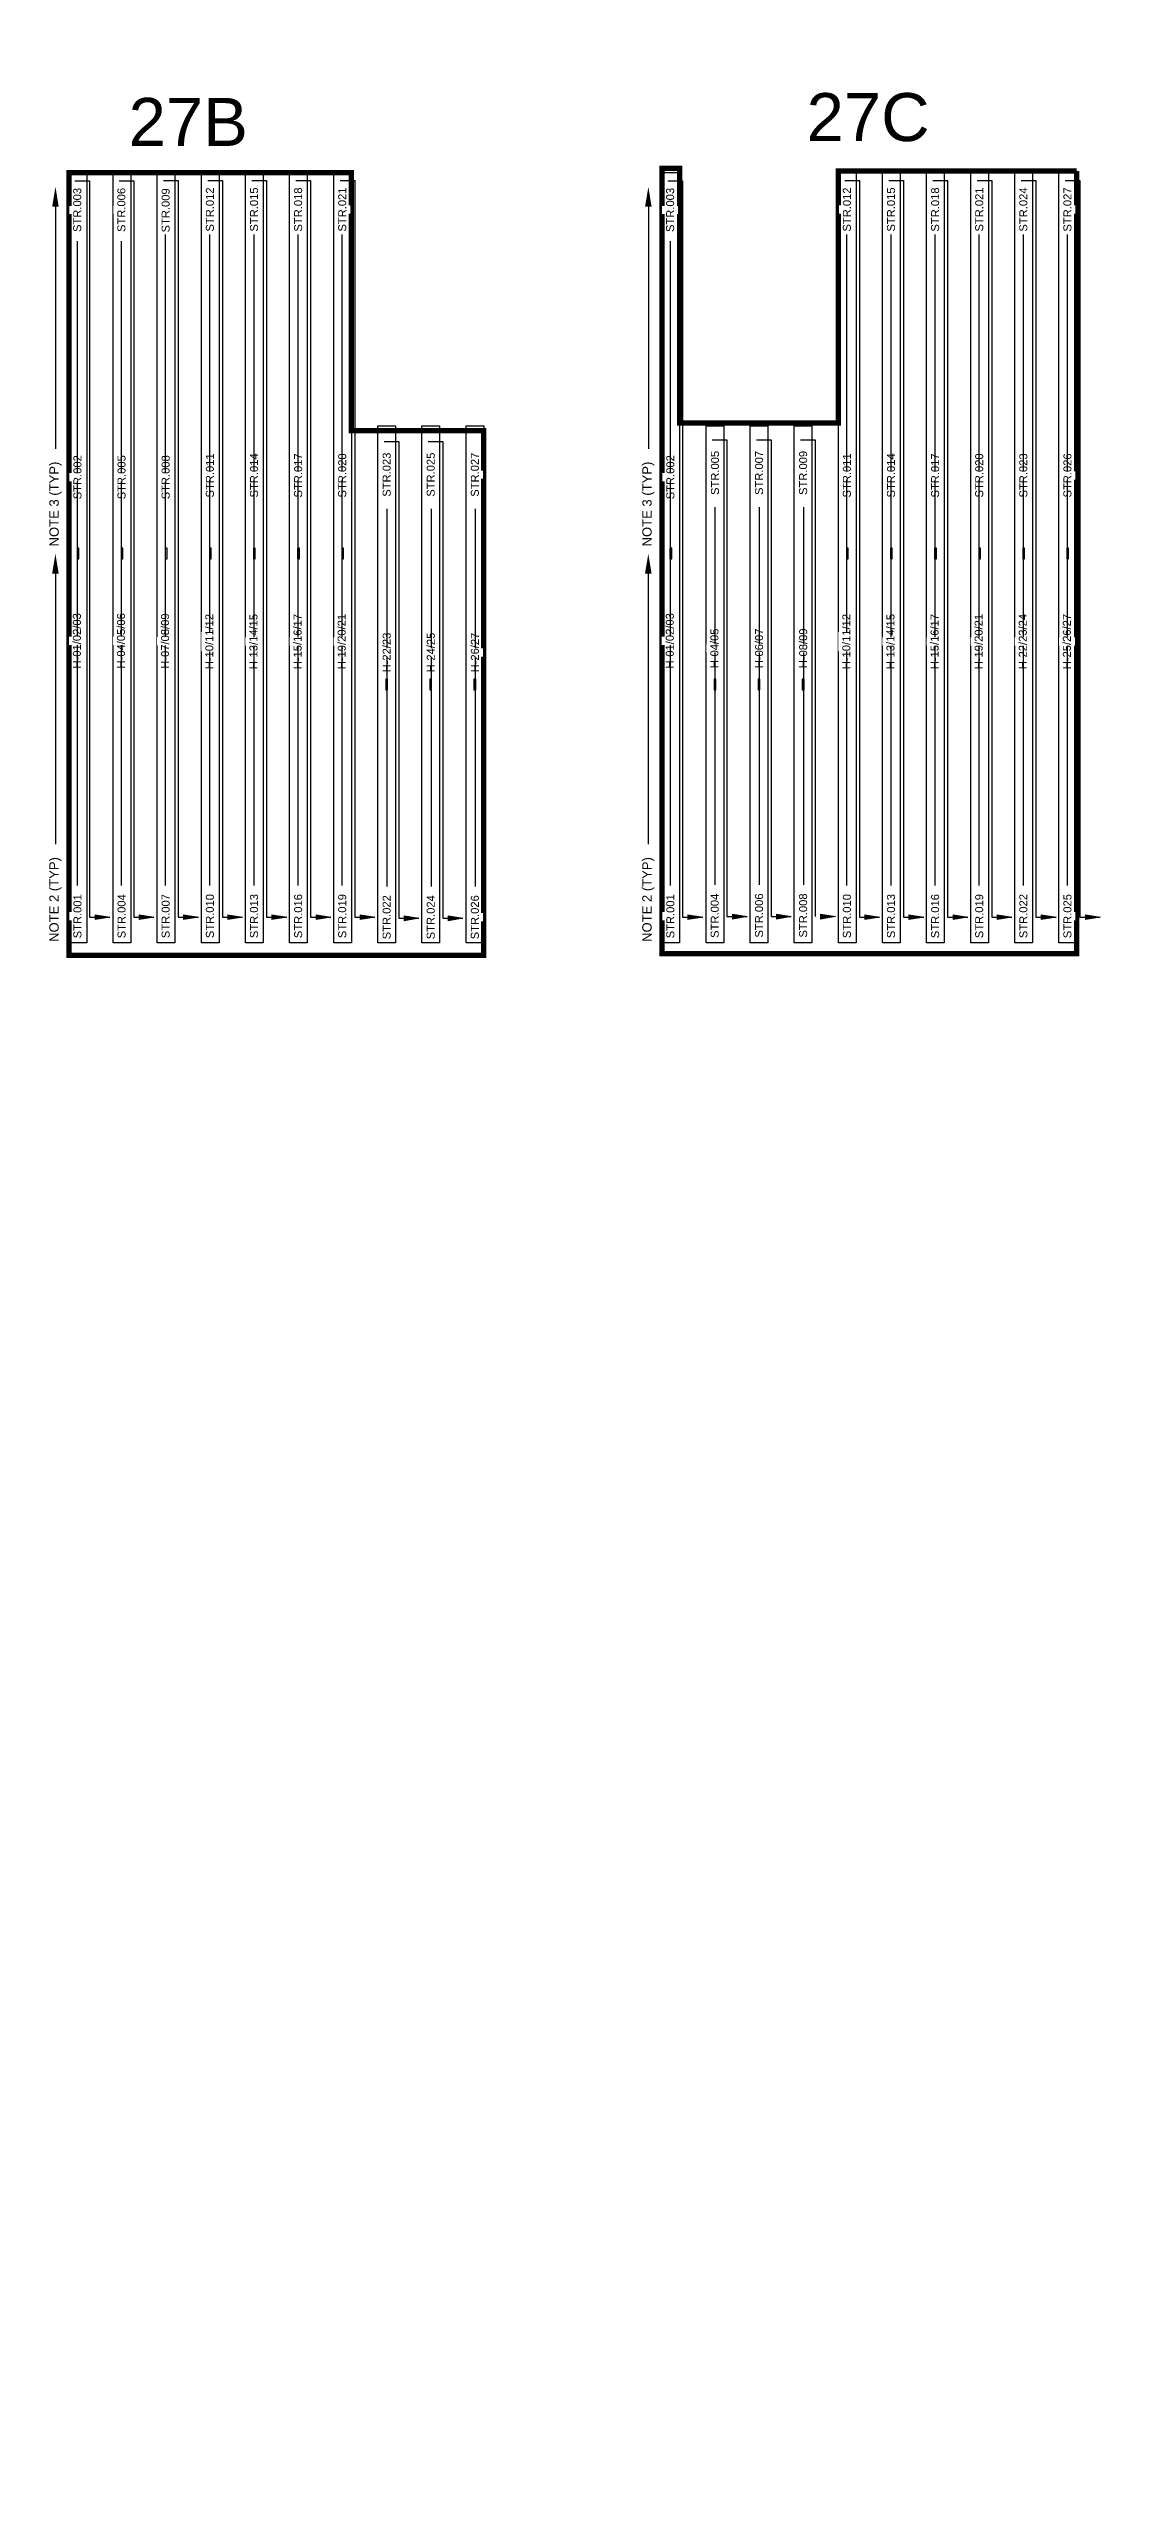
# Model space of a CAD drawing. Header units: feet. Extents: x -3 to 4075, y -14 to 63730.
# Drawn here: x 3628 to 4022, y 971 to 1887 of the extents above; entities that cross this region are included whole.
import ezdxf
from ezdxf import colors
from ezdxf.entities.mleader import LeaderData, LeaderLine
from ezdxf.math import Vec2, Vec3

# ---------------------------------------------------------------- set-up
doc = ezdxf.new("R2010")
doc.units = ezdxf.units.FT
doc.header["$MEASUREMENT"] = 0
for name, color, linetype in [('E-TEXT', 7, 'Continuous'), ('G-ANNO-TEXT', 1, 'Continuous'), ('PV-LBD ARCHETYPES', 7, 'Continuous'), ('PVcase PV Modules (detailed)', 142, 'Continuous'), ('PVcase PV Modules (optimised)', 142, 'Continuous'), ('RISEN', 130, 'Continuous')]:
    doc.layers.add(name, color=color, linetype=linetype)
doc.styles.add('NEI-A', font='arial.ttf')

# ---------------------------------------------------------------- blocks, each defined once
blk = doc.blocks.new('1P87@52DEG F TR ID1 PVBlock')
at = {"color": 0}
blk.add_polyline3d([(0, 1.135500000000008, 0), (6.363065629955145e-14, -287.7025, 6.363065629955144e-14), (-6.613999999999936, -287.7025, 6.363065629955144e-14), (-6.614, 1.135500000000006, 0)], close=True, dxfattribs=at)
at = {"layer": 'PVcase PV Modules (detailed)', "color": 0}
blk.add_lwpolyline([(-2.9763, -142.9205), (-3.6377, -142.9205), (-3.6377, -146.9205), (-2.9763, -146.9205)], close=True, dxfattribs=at)
at = {"layer": 'PVcase PV Modules (optimised)', "color": 0}
blk.add_lwpolyline([(-2.9763, -142.9205), (-3.6377, -142.9205), (-3.6377, -146.9205), (-2.9763, -146.9205)], close=True, dxfattribs=at)
blk = doc.blocks.new('1P58@52DEG F TR ID1 PVBlock')
at = {"color": 0}
blk.add_polyline3d([(0, 1.135499999999993, 0), (4.254840924033943e-14, -192.7565, 4.254840924033942e-14), (-6.613999999999957, -192.7565, 4.254840924033942e-14), (-6.614, 1.135499999999992, 0)], close=True, dxfattribs=at)
at = {"layer": 'PVcase PV Modules (detailed)', "color": 0}
blk.add_lwpolyline([(-2.9763, -93.81050000000002), (-3.6377, -93.81050000000002), (-3.6377, -97.81050000000002), (-2.9763, -97.81050000000002)], close=True, dxfattribs=at)
at = {"layer": 'PVcase PV Modules (optimised)', "color": 0}
blk.add_lwpolyline([(-2.9763, -93.81050000000002), (-3.6377, -93.81050000000002), (-3.6377, -97.81050000000002), (-2.9763, -97.81050000000002)], close=True, dxfattribs=at)
blk = doc.blocks.new('_ClosedBlank')
at = {"color": 0, "linetype": 'ByBlock', "lineweight": -2}
for p, q in [((-1, 0.1666666666666667), (0, 0)), ((-1, 0.1666666666666667), (-1, -0.1666666666666667)), ((0, 0), (-1, -0.1666666666666667))]:
    blk.add_line(p, q, dxfattribs=at)
blk = doc.blocks.new('AR')
h = blk.add_hatch(color=256)
h.dxf.hatch_style = 1
h.paths.add_polyline_path([(0, 0.03000078521930405), (0, -0.03000078521930405), (0.1800047113158314, 0)])
at = {"xscale": 0.1800047113158301, "yscale": 0.1800047113158301, "zscale": 0.1800047113158301}
blk.add_blockref('_ClosedBlank', (0.1800047113158314, 0), dxfattribs=at)

msp = doc.modelspace()

# ---------------------------------------------------------------- linework, layer by layer
at = {"const_width": 2}
msp.add_lwpolyline([(3790.787064196503, 1744.302041520974), (3741.191490967602, 1744.302041520974), (3741.191664196046, 1841.072310171467), (3635.362690967585, 1841.072310171467), (3635.362690967585, 1547.610105447615), (3790.787064196503, 1547.610105447498), (3790.787064196503, 1744.302041520974)], dxfattribs=at)
at = {"const_width": 2, "elevation": 5.564699999999529}
msp.add_lwpolyline([(4013.092349282427, 1841.677230234169), (3923.799176054036, 1841.677230234169), (3923.799176054036, 1747.226615248159), (3864.270149282257, 1747.226615248159), (3864.270149282257, 1842.670025510391), (3857.65597605387, 1842.670025510508), (3857.655976053987, 1548.215025510433), (4013.092176053983, 1548.215025510433), (4013.092176053983, 1841.677230234169)], dxfattribs=at)
at = {"layer": 'E-TEXT'}
for p, q in [((3637.553497048987, 1838.026161388871), (3643.051931192594, 1838.026161388871)), ((3643.051931192594, 1838.026161388871), (3643.051931192594, 1561.965019203168)), ((3654.089297048941, 1838.026161388871), (3659.587731192548, 1838.026161388871)), ((3659.587731192548, 1838.026161388871), (3659.587731192548, 1561.965019203168)), ((3859.84678213504, 1838.026161388172, 5.564699999999522), (3865.345216278646, 1838.026161388172, 5.564699999999522)), ((3865.345216278646, 1838.026161388172, 5.564699999999522), (3865.345216278646, 1561.965019202469, 5.564699999999522)), ((3992.324582815597, 1838.055131367319), (3997.823016959203, 1838.055131367319)), ((4008.860382815551, 1838.055131367086), (4014.358816959158, 1838.055131367086)), ((3638.4955003962, 1573.849701441968), (3638.495500401671, 1815.388787024332)), ((3655.031300396154, 1573.849701441968), (3655.031300401625, 1815.388787024332)), ((3671.55834259962, 1573.849701441968), (3671.558342605092, 1817.870639071594)), ((3688.15041540338, 1573.849701441968), (3688.150415408852, 1817.870639071594)), ((3704.7030606706, 1573.849701441968), (3704.703060676072, 1817.870639071594)), ((3721.238860670554, 1573.849701441968), (3721.238860676026, 1817.870639071594)), ((3737.774660670509, 1573.849701441968), (3737.77466067598, 1817.870639071594)), ((3860.788785482252, 1573.84970144127, 5.564699999999522), (3860.788785487724, 1815.388787023634, 5.564699999999522)), ((3926.979500489736, 1573.849701441968), (3926.979500495208, 1817.870639071594)), ((3943.532145756956, 1573.849701441968), (3943.532145762428, 1817.870639071594)), ((3960.06794575691, 1573.849701441968), (3960.067945762382, 1817.870639071594)), ((3976.603745756865, 1573.849701441968), (3976.603745762336, 1817.870639071594)), ((3993.139545756819, 1573.849701441735), (3993.13954576229, 1817.870639071361)), ((4009.675345756773, 1573.849701441502), (4009.675345762244, 1817.870639071129)), ((3659.587731192548, 1561.920974067789), (3667.145650788288, 1561.920974067789)), ((3865.345216278646, 1561.92097406709, 5.564699999999522), (3872.903135874386, 1561.92097406709, 5.564699999999522))]:
    msp.add_line(p, q, dxfattribs=at)

# ---------------------------------------------------------------- block references
at = {"layer": 'E-TEXT', "xscale": 30.78777906583937, "yscale": 30.78777906583937, "zscale": 30.78777906583937}
for p in [(3661.603705505452, 1561.920974067789), (3867.36119059155, 1561.92097406709, 5.564699999999522)]:
    msp.add_blockref('AR', p, dxfattribs=at)
at = {"layer": 'RISEN', "rotation": 180}
for p in [(3635.362690967818, 1553.369810171453), (3651.898490967772, 1553.369810171336), (3668.434290967726, 1553.369810171336), (3684.97009096768, 1553.369810171336), (3701.505890967635, 1553.36981017122), (3718.041690967589, 1553.369810170987), (3734.577490967543, 1553.369810170754), (3857.65597605387, 1553.369810170754, 5.564699999999487), (3923.799176054036, 1553.369810170754), (3940.33497605399, 1553.369810170521), (3956.870776053945, 1553.369810170288), (3973.406576053899, 1553.369810170056), (3989.942376053853, 1553.369810169823), (4006.478176053807, 1553.36981016959)]:
    msp.add_blockref('1P87@52DEG F TR ID1 PVBlock', p, dxfattribs=at)
at = {"layer": 'RISEN'}
for p in [(3757.727290967557, 1744.990810170797), (3774.263090967627, 1744.990810170913), (3790.798890967698, 1744.990810170913), (3880.805776053884, 1744.990810170797, 5.564699999999487), (3897.341576053955, 1744.990810170913, 5.564699999999487), (3913.877376054025, 1744.990810170913, 5.564699999999487)]:
    msp.add_blockref('1P58@52DEG F TR ID1 PVBlock', p, dxfattribs=at)

# ---------------------------------------------------------------- texts
at = {"layer": 'PV-LBD ARCHETYPES', "char_height": 18, "width": 46.93423386590548, "attachment_point": 5, "style": 'NEI-A'}
for s, insert in [(' 27C', (3934.918927415584, 1861.742235472802)), (' 27B', (3680.031599593775, 1860.052566238823))]:
    msp.add_mtext(s, dxfattribs=dict(at, insert=insert))

# ---------------------------------------------------------------- next in the draw order: texts
at = {"layer": 'G-ANNO-TEXT', "char_height": 3, "attachment_point": 5, "rotation": 90.00000000000001, "style": 'NEI-A', "bg_fill": 3, "box_fill_scale": 1.5, "bg_fill_color": 256, "bg_fill_transparency": 0}
for s, width, heights, insert in [('STR.003', 0.08227905007894368, [0], (3638.428720537767, 1827.053606315776)), ('STR.006', 0.08227905007894368, [0], (3654.964520537721, 1827.053606315776)), ('STR.009', 0.09626312254585777, [0], (3671.55834259962, 1826.897582136588)), ('STR.012', 0.09626312254585777, [0], (3688.15041540338, 1827.213557020905)), ('STR.015', 5.538555872194771, [3.102319236016371], (3704.7030606706, 1827.213557020905)), ('STR.018', 0.09626312254585777, [0], (3721.238860670554, 1827.213557020905)), ('STR.021', 0.09626312254585777, [0], (3737.774660670509, 1827.213557020905)), ('STR.003', 0.08227905007894368, [0], (3860.722005623819, 1827.053606315078, 5.564699999999522)), ('STR.012', 0.09626312254585777, [0], (3926.979500489736, 1827.213557020905)), ('STR.015', 5.538555872194771, [3.102319236016371], (3943.532145756956, 1827.213557020905)), ('STR.018', 0.09626312254585777, [0], (3960.06794575691, 1827.213557020905)), ('STR.021', 0.09626312254585777, [0], (3976.603745756865, 1827.213557020905)), ('STR.002', 0.09626312254585777, [0], (3638.4955003962, 1726.841675965026)), ('STR.005', 0.09626312254585777, [0], (3655.031300396154, 1726.841675965026)), ('STR.008', 0.09626312254585777, [0], (3671.55834259962, 1726.828538416912)), ('STR.011', 0.09626312254585777, [0], (3688.15041540338, 1727.52314418592)), ('STR.014', 0.09626312254585777, [0], (3704.7030606706, 1727.52314418592)), ('STR.017', 0.09626312254585777, [0], (3721.238860670554, 1727.52314418592)), ('STR.020', 0.09626312254585777, [0], (3737.774660670509, 1727.52314418592)), ('STR.023', 0.09626312254585777, [0], (3754.42718388602, 1727.807266722693, 5.564699999987539)), ('STR.025', 0.09626312254585777, [0], (3770.96298388609, 1727.807266722693, 5.564699999987539)), ('STR.027', 0.09626312254585777, [0], (3787.498783886161, 1727.80726672281, 5.564699999987536)), ('STR.002', 0.09626312254585777, [0], (3860.788785482252, 1726.841675964328, 5.564699999999522)), ('STR.005', 0.08227905007894368, [0], (3877.527148336366, 1728.46319146492, 5.564699999999457)), ('STR.007', 3, [4.779883120311894], (3894.041468972301, 1728.463133566574, 5.564699999999457)), ('STR.009', 0.09626312254585777, [0], (3910.577268972372, 1728.463133566574, 5.564699999999457)), ('STR.011', 0.09626312254585777, [0], (3926.979500489736, 1727.52314418592)), ('STR.014', 0.09626312254585777, [0], (3943.532145756956, 1727.52314418592)), ('STR.017', 0.09626312254585777, [0], (3960.06794575691, 1727.52314418592)), ('STR.020', 0.09626312254585777, [0], (3976.603745756865, 1727.52314418592)), ('STR.004', 0.09626312254585777, [0], (3655.031300396154, 1562.244025797028)), ('STR.007', 0.09626312254585777, [0], (3671.55834259962, 1562.313419002019)), ('STR.024', 0.09626312254585777, [0], (3770.96298388609, 1561.88407159774, 5.564699999987539)), ('STR.026', 0.09626312254585777, [0], (3787.498783886161, 1561.884071597857, 5.564699999987536)), ('STR.001', 0.09626312254585777, [0], (3860.788785482252, 1562.24402579633, 5.564699999999522)), ('STR.004', 0.09626312254585777, [0], (3877.428712870654, 1562.427427128683, 5.564699999999457)), ('STR.006', 0.09626312254585777, [0], (3894.041468972301, 1562.539938441621, 5.564699999999457)), ('STR.008', 0.09626312254585777, [0], (3910.577268972372, 1562.539938441621, 5.564699999999457))]:
    msp.add_mtext_dynamic_manual_height_columns(s, width=width, gutter_width=0.5613638383004711, heights=heights, dxfattribs=dict(at, insert=insert))
at = {"layer": 'G-ANNO-TEXT', "char_height": 3, "attachment_point": 5, "rotation": 90.00000000000003, "style": 'NEI-A', "bg_fill": 3, "box_fill_scale": 1.5, "bg_fill_color": 256, "bg_fill_transparency": 0}
for s, insert, width in [('H-01/02/03', (3638.289338790423, 1665.524114299127), 0.08227905007894368), ('H-04/05/06', (3654.825138790377, 1665.524114299127), 0.08227905007894368), ('H-07/08/09', (3671.352180993844, 1665.418003330617), 0.08227905007894368), ('H-10/11/12', (3687.944253797604, 1665.237783113871), 4.240914626101732), ('H-13/14/15', (3704.496899064824, 1665.237783113871), 0.08227905007894368), ('H-15/16/17', (3721.032699064778, 1665.237783113871), 0.08227905007894368), ('H-19/20/21', (3737.568499064732, 1665.237783113871), 0.08227905007894368), ('H-01/02/03', (3860.582623876476, 1665.524114298429, 5.564699999999522), 0.08227905007894368), ('H-10/11/12', (3926.77333888396, 1665.237783113871), 4.240914626101732), ('H-13/14/15', (3943.32598415118, 1665.237783113871), 0.08227905007894368), ('H-15/16/17', (3959.861784151134, 1665.237783113871), 0.08227905007894368), ('H-19/20/21', (3976.397584151088, 1665.237783113871), 0.08227905007894368)]:
    msp.add_mtext(s, dxfattribs=dict(at, insert=insert, width=width))

# ---------------------------------------------------------------- next in the draw order: linework, layer by layer
at = {"layer": 'E-TEXT'}
for p, q in [((3670.760224925664, 1838.055131367551), (3676.258659069271, 1838.055131367551)), ((3676.258659069271, 1838.055131367551), (3676.258659069271, 1561.965019203284)), ((3687.352297729424, 1838.055131367551), (3692.850731873031, 1838.055131367551)), ((3703.888097729378, 1838.055131367551), (3709.386531872985, 1838.055131367551)), ((3720.423897729333, 1838.055131367551), (3725.922331872939, 1838.055131367551)), ((3736.959697729287, 1838.055131367551), (3742.458131872893, 1838.055131367551)), ((3926.18138281578, 1838.055131367551), (3931.679816959387, 1838.055131367551)), ((3942.717182815734, 1838.055131367551), (3948.215616959341, 1838.055131367551)), ((3959.252982815688, 1838.055131367551), (3964.751416959295, 1838.055131367551)), ((3975.788782815643, 1838.055131367551), (3981.287216959249, 1838.055131367551)), ((3753.443433035708, 1740.271159877795, 5.564699999987539), (3758.941867179315, 1740.271159877795, 5.564699999987539)), ((3769.979233035779, 1740.271159877911, 5.564699999987536), (3775.477667179385, 1740.271159877911, 5.564699999987536)), ((3876.521918121919, 1740.927026721676, 5.564699999999457), (3882.020352265526, 1740.927026721676, 5.564699999999457)), ((3893.05771812199, 1740.927026721676, 5.564699999999457), (3898.556152265596, 1740.927026721676, 5.564699999999457)), ((3909.59351812206, 1740.927026721793, 5.564699999999457), (3915.091952265667, 1740.927026721793, 5.564699999999457)), ((3771.168713959361, 1573.424733220394, 5.564699999987539), (3771.168713964832, 1714.943139202571, 5.564699999987539)), ((3787.704513959431, 1573.42473322051, 5.564699999987536), (3787.704513964903, 1714.943139202687, 5.564699999987536)), ((3877.527148336366, 1574.080600064275, 5.564699999999457), (3877.527148341837, 1715.599006046452, 5.564699999999457)), ((3894.247199045572, 1574.080600064275, 5.564699999999457), (3894.247199051043, 1715.599006046452, 5.564699999999457)), ((3910.782999045642, 1574.080600064275, 5.564699999999457), (3910.782999051114, 1715.599006046452, 5.564699999999457)), ((3643.051931192594, 1561.920974067789), (3650.609850788333, 1561.920974067789)), ((3676.258659069271, 1561.920974067905), (3683.816578665011, 1561.920974067905)), ((3775.477667179385, 1561.496005846331, 5.564699999987536), (3783.035586775125, 1561.496005846331, 5.564699999987536)), ((3882.020352265526, 1562.151872690096, 5.564699999999457), (3889.578271861265, 1562.151872690096, 5.564699999999457)), ((3898.556152265596, 1562.151872690096, 5.564699999999457), (3906.114071861336, 1562.151872690096, 5.564699999999457))]:
    msp.add_line(p, q, dxfattribs=at)

# ---------------------------------------------------------------- next in the draw order: block references
at = {"layer": 'E-TEXT', "xscale": 30.78777906583937, "yscale": 30.78777906583937, "zscale": 30.78777906583937}
for p in [(3645.067905505498, 1561.920974067789), (3678.274633382175, 1561.920974067905), (3777.493641492289, 1561.496005846331, 5.564699999987536), (3884.03632657843, 1562.151872690096, 5.564699999999457), (3900.572126578501, 1562.151872690096, 5.564699999999457), (3917.107926578571, 1562.151872690212, 5.564699999999457)]:
    msp.add_blockref('AR', p, dxfattribs=at)

# ---------------------------------------------------------------- next in the draw order: leaders
at = {"layer": 'G-ANNO-TEXT'}
ml = msp.add_multileader_mtext('Standard', dxfattribs=at)
ml.set_content('NOTE 3 (TYP)', color=256, style='NEI-A')
ml.set_leader_properties()
ml.build(insert=Vec2(0, 0))
ml.multileader.update_dxf_attribs({"dogleg_length": 0.0625, "arrow_head_size": 7.5, "scale": 60})
ctx = ml.context
ctx.base_point, ctx.scale, ctx.char_height, ctx.arrow_head_size, ctx.landing_gap_size, ctx.plane_origin, ctx.plane_x_axis, ctx.plane_y_axis = Vec3(3630.24158897538, 1695.508949096883), 60, 3.5, 7.5, 5.399999999999999, Vec3(3708.377274690506, 1626.239499355926), Vec3(6.123233995736766e-17, 1), Vec3(-1, 6.123233995736766e-17)
notes = []
notes.append((ctx, [(1, (1, 1, 0), (3630.24158897538, 1741.293942275601), (-6.123233995736766e-17, -1), 3.75, [(0, [(3630.241588973634, 1835.730294579085)], 0, [])])]))
ctx.mtext.insert, ctx.mtext.text_direction, ctx.mtext.rotation, ctx.mtext.width, ctx.mtext.flow_direction = Vec3(3627.977093750223, 1700.908949096831), Vec3(6.123233995736766e-17, 1), 1.570796326794897, 1027, 5
ml = msp.add_multileader_mtext('Standard', dxfattribs=at)
ml.set_content('NOTE 3 (TYP)', color=256, style='NEI-A')
ml.set_leader_properties()
ml.build(insert=Vec2(0, 0))
ml.multileader.update_dxf_attribs({"dogleg_length": 0.0625, "arrow_head_size": 7.5, "scale": 60})
ctx = ml.context
ctx.base_point, ctx.scale, ctx.char_height, ctx.arrow_head_size, ctx.landing_gap_size, ctx.plane_origin, ctx.plane_x_axis, ctx.plane_y_axis = Vec3(3852.534874061433, 1695.508949096185, 5.564699999999511), 60, 3.5, 7.5, 5.399999999999999, Vec3(3930.670559776559, 1626.239499355228, 5.564699999999511), Vec3(6.123233995736766e-17, 1), Vec3(-1, 6.123233995736766e-17)
notes.append((ctx, [(1, (1, 1, 0), (3852.534874061433, 1741.293942274902, 5.564699999999511), (-6.123233995736766e-17, -1), 3.75, [(0, [(3852.534874059686, 1835.730294578387, 5.564699999999511)], 0, [])])]))
ctx.mtext.insert, ctx.mtext.text_direction, ctx.mtext.rotation, ctx.mtext.width, ctx.mtext.flow_direction = Vec3(3850.270378836275, 1700.908949096132, 5.564699999999511), Vec3(6.123233995736766e-17, 1), 1.570796326794897, 1027, 5
ml = msp.add_multileader_mtext('Standard', dxfattribs=at)
ml.set_content('NOTE 2 (TYP)', color=256, style='NEI-A')
ml.set_leader_properties()
ml.build(insert=Vec2(0, 0))
ml.multileader.update_dxf_attribs({"dogleg_length": 0.0625, "arrow_head_size": 7.5, "scale": 60})
ctx = ml.context
ctx.base_point, ctx.scale, ctx.char_height, ctx.arrow_head_size, ctx.landing_gap_size, ctx.plane_origin, ctx.plane_x_axis, ctx.plane_y_axis = Vec3(3852.517473325327, 1547.247021951932, 5.564699999999511), 60, 3.5, 7.5, 5.399999999999999, Vec3(3930.653159040569, 1477.977572210975, 5.564699999999511), Vec3(6.123233995736766e-17, 1), Vec3(-1, 6.123233995736766e-17)
notes.append((ctx, [(1, (1, 1, 0), (3852.517473325327, 1593.03201513065, 5.564699999999511), (-6.123233995736766e-17, -1), 3.75, [(0, [(3852.517473323581, 1698.200036625289, 5.564699999999511)], 0, [])])]))
ctx.mtext.insert, ctx.mtext.text_direction, ctx.mtext.rotation, ctx.mtext.width, ctx.mtext.flow_direction = Vec3(3850.252978100169, 1552.647021951996, 5.564699999999511), Vec3(6.123233995736766e-17, 1), 1.570796326794897, 55.29502575692276, 5
for ctx, leaders in notes:
    for number, flags, end, landing, length, lines in leaders:
        leader = LeaderData()
        leader.index, (leader.has_last_leader_line, leader.has_dogleg_vector, leader.attachment_direction) = number, flags
        leader.last_leader_point, leader.dogleg_vector, leader.dogleg_length = Vec3(end), Vec3(landing), length
        for number, points, colour, breaks in lines:
            line = LeaderLine()
            line.index, line.vertices, line.color, line.breaks = number, Vec3.list(points), colors.encode_raw_color(colour), breaks
            leader.lines.append(line)
        ctx.leaders.append(leader)

# ---------------------------------------------------------------- next in the draw order: texts
at = {"layer": 'G-ANNO-TEXT', "char_height": 3, "width": 0.08227905007894368, "attachment_point": 5, "rotation": 90.00000000000003, "style": 'NEI-A', "bg_fill": 3, "box_fill_scale": 1.5, "bg_fill_color": 256, "bg_fill_transparency": 0}
for s, insert in [('H-24/25', (3770.980460438373, 1661.130932712605, 5.564699999987539)), ('H-26/27', (3787.516260438443, 1661.130932712722, 5.564699999987536)), ('H-04/05', (3877.32098673059, 1662.684868896989, 5.564699999999457)), ('H-06/07', (3894.058945524584, 1662.684868896989, 5.564699999999457)), ('H-08/09', (3910.594745524654, 1662.684868896989, 5.564699999999457))]:
    msp.add_mtext(s, dxfattribs=dict(at, insert=insert))
at = {"layer": 'G-ANNO-TEXT', "char_height": 3, "attachment_point": 5, "rotation": 90.00000000000001, "style": 'NEI-A', "bg_fill": 3, "box_fill_scale": 1.5, "bg_fill_color": 256, "bg_fill_transparency": 0}
for s, insert in [('STR.001', (3638.4955003962, 1562.244025797028)), ('STR.010', (3688.15041540338, 1562.313419002019)), ('STR.010', (3926.979500489736, 1562.313419002019))]:
    msp.add_mtext_dynamic_manual_height_columns(s, width=0.09626312254585777, gutter_width=0.5613638383004711, heights=[0], dxfattribs=dict(at, insert=insert))

# ---------------------------------------------------------------- next in the draw order: linework, layer by layer
at = {"layer": 'E-TEXT'}
for p, q in [((3692.850731873031, 1838.055131367551), (3692.850731873031, 1561.965019203284)), ((3931.679816959387, 1838.055131367551), (3931.679816959387, 1561.965019203284)), ((3775.477667179385, 1740.271159877911, 5.564699999987536), (3775.477667179385, 1561.54005098171, 5.564699999987536)), ((3882.020352265526, 1740.927026721676, 5.564699999999457), (3882.020352265526, 1562.195917825475, 5.564699999999457)), ((3898.556152265596, 1740.927026721676, 5.564699999999457), (3898.556152265596, 1562.195917825475, 5.564699999999457)), ((3915.091952265667, 1740.927026721793, 5.564699999999457), (3915.091952265667, 1562.195917825591, 5.564699999999457)), ((3692.850731873031, 1561.920974067905), (3700.408651468771, 1561.920974067905)), ((3931.679816959387, 1561.920974067905), (3939.237736555127, 1561.920974067905))]:
    msp.add_line(p, q, dxfattribs=at)

# ---------------------------------------------------------------- next in the draw order: block references
at = {"layer": 'E-TEXT', "xscale": 30.78777906583937, "yscale": 30.78777906583937, "zscale": 30.78777906583937}
for p in [(3694.866706185935, 1561.920974067905), (3933.695791272291, 1561.920974067905)]:
    msp.add_blockref('AR', p, dxfattribs=at)

# ---------------------------------------------------------------- next in the draw order: leaders
at = {"layer": 'G-ANNO-TEXT'}
ml = msp.add_multileader_mtext('Standard', dxfattribs=at)
ml.set_content('NOTE 2 (TYP)', color=256, style='NEI-A')
ml.set_leader_properties()
ml.build(insert=Vec2(0, 0))
ml.multileader.update_dxf_attribs({"dogleg_length": 0.0625, "arrow_head_size": 7.5, "scale": 60})
ctx = ml.context
ctx.base_point, ctx.scale, ctx.char_height, ctx.arrow_head_size, ctx.landing_gap_size, ctx.plane_origin, ctx.plane_x_axis, ctx.plane_y_axis = Vec3(3630.224188239275, 1547.247021952631), 60, 3.5, 7.5, 5.399999999999999, Vec3(3708.359873954517, 1477.977572211674), Vec3(6.123233995736766e-17, 1), Vec3(-1, 6.123233995736766e-17)
notes = []
notes.append((ctx, [(1, (1, 1, 0), (3630.224188239275, 1593.032015131348), (-6.123233995736766e-17, -1), 3.75, [(0, [(3630.224188237528, 1698.200036625987)], 0, [])])]))
ctx.mtext.insert, ctx.mtext.text_direction, ctx.mtext.rotation, ctx.mtext.width, ctx.mtext.flow_direction = Vec3(3627.959693014117, 1552.647021952695), Vec3(6.123233995736766e-17, 1), 1.570796326794897, 55.29502575692276, 5
ml = msp.add_multileader_mtext('Standard', dxfattribs=at)
ml.set_content('NOTE 2 (TYP)', color=256, style='NEI-A')
ml.set_leader_properties()
ml.build(insert=Vec2(0, 0))
ml.multileader.update_dxf_attribs({"dogleg_length": 0.0625, "arrow_head_size": 7.5, "scale": 60})
ctx = ml.context
ctx.base_point, ctx.scale, ctx.char_height, ctx.arrow_head_size, ctx.landing_gap_size, ctx.plane_origin, ctx.plane_x_axis, ctx.plane_y_axis = Vec3(3693.288573717194, 51.86392302868006, 5.564700000000089), 60, 3.5, 7.5, 5.399999999999999, Vec3(3771.424259432436, -17.40552671227667, 5.564700000000089), Vec3(6.123233995736766e-17, 1), Vec3(-1, 6.123233995736766e-17)
notes.append((ctx, [(1, (1, 1, 0), (3693.288573717194, 97.64891620739766, 5.564700000000089), (-6.123233995736766e-17, -1), 3.75, [(0, [(3693.288573715447, 249.7121678174281, 5.564700000000089)], 0, [])])]))
ctx.mtext.insert, ctx.mtext.text_direction, ctx.mtext.rotation, ctx.mtext.width, ctx.mtext.flow_direction = Vec3(3691.024078492036, 57.26392302874413, 5.564700000000089), Vec3(6.123233995736766e-17, 1), 1.570796326794897, 55.29502575692276, 5
for ctx, leaders in notes:
    for number, flags, end, landing, length, lines in leaders:
        leader = LeaderData()
        leader.index, (leader.has_last_leader_line, leader.has_dogleg_vector, leader.attachment_direction) = number, flags
        leader.last_leader_point, leader.dogleg_vector, leader.dogleg_length = Vec3(end), Vec3(landing), length
        for number, points, colour, breaks in lines:
            line = LeaderLine()
            line.index, line.vertices, line.color, line.breaks = number, Vec3.list(points), colors.encode_raw_color(colour), breaks
            leader.lines.append(line)
        ctx.leaders.append(leader)

# ---------------------------------------------------------------- next in the draw order: texts
at = {"layer": 'G-ANNO-TEXT', "char_height": 3, "attachment_point": 5, "rotation": 90.00000000000001, "style": 'NEI-A', "bg_fill": 3, "box_fill_scale": 1.5, "bg_fill_color": 256, "bg_fill_transparency": 0}
for insert in [(3704.7030606706, 1562.313419002019), (3943.532145756956, 1562.313419002019)]:
    msp.add_mtext_dynamic_manual_height_columns('STR.013', width=0.09626312254585777, gutter_width=0.5613638383004711, heights=[0], dxfattribs=dict(at, insert=insert))

# ---------------------------------------------------------------- next in the draw order: linework, layer by layer
at = {"layer": 'E-TEXT'}
for p, q in [((3709.386531872985, 1838.055131367551), (3709.386531872985, 1561.965019203284)), ((3948.215616959341, 1838.055131367551), (3948.215616959341, 1561.965019203284)), ((3709.386531872985, 1561.920974067905), (3716.944451468725, 1561.920974067905)), ((3948.215616959341, 1561.920974067905), (3955.773536555081, 1561.920974067905))]:
    msp.add_line(p, q, dxfattribs=at)

# ---------------------------------------------------------------- next in the draw order: block references
at = {"layer": 'E-TEXT', "xscale": 30.78777906583937, "yscale": 30.78777906583937, "zscale": 30.78777906583937}
for p in [(3711.402506185889, 1561.920974067905), (3950.231591272245, 1561.920974067905)]:
    msp.add_blockref('AR', p, dxfattribs=at)

# ---------------------------------------------------------------- next in the draw order: texts
at = {"layer": 'G-ANNO-TEXT', "char_height": 3, "attachment_point": 5, "rotation": 90.00000000000001, "style": 'NEI-A', "bg_fill": 3, "box_fill_scale": 1.5, "bg_fill_color": 256, "bg_fill_transparency": 0}
for insert in [(3721.238860670554, 1562.313419002019), (3960.06794575691, 1562.313419002019)]:
    msp.add_mtext_dynamic_manual_height_columns('STR.016', width=0.09626312254585777, gutter_width=0.5613638383004711, heights=[0], dxfattribs=dict(at, insert=insert))

# ---------------------------------------------------------------- next in the draw order: linework, layer by layer
at = {"layer": 'E-TEXT'}
for p, q in [((3725.922331872939, 1838.055131367551), (3725.922331872939, 1561.965019203284)), ((3964.751416959295, 1838.055131367551), (3964.751416959295, 1561.965019203284)), ((3725.922331872939, 1561.920974067905), (3733.480251468679, 1561.920974067905)), ((3964.751416959295, 1561.920974067905), (3972.309336555035, 1561.920974067905))]:
    msp.add_line(p, q, dxfattribs=at)

# ---------------------------------------------------------------- next in the draw order: block references
at = {"layer": 'E-TEXT', "xscale": 30.78777906583937, "yscale": 30.78777906583937, "zscale": 30.78777906583937}
for p in [(3727.938306185843, 1561.920974067905), (3966.767391272199, 1561.920974067905)]:
    msp.add_blockref('AR', p, dxfattribs=at)

# ---------------------------------------------------------------- next in the draw order: texts
at = {"layer": 'G-ANNO-TEXT', "char_height": 3, "attachment_point": 5, "rotation": 90.00000000000001, "style": 'NEI-A', "bg_fill": 3, "box_fill_scale": 1.5, "bg_fill_color": 256, "bg_fill_transparency": 0}
for insert in [(3737.774660670509, 1562.313419002019), (3976.603745756865, 1562.313419002019)]:
    msp.add_mtext_dynamic_manual_height_columns('STR.019', width=0.09626312254585777, gutter_width=0.5613638383004711, heights=[0], dxfattribs=dict(at, insert=insert))

# ---------------------------------------------------------------- next in the draw order: linework, layer by layer
at = {"layer": 'E-TEXT'}
for p, q in [((3742.458131872893, 1838.055131367551), (3742.458131872893, 1561.965019203284)), ((3981.287216959249, 1838.055131367551), (3981.287216959249, 1561.965019203284)), ((3742.458131872893, 1561.920974067905), (3750.016051468633, 1561.920974067905)), ((3981.287216959249, 1561.920974067905), (3988.845136554989, 1561.920974067905))]:
    msp.add_line(p, q, dxfattribs=at)

# ---------------------------------------------------------------- next in the draw order: block references
at = {"layer": 'E-TEXT', "xscale": 30.78777906583937, "yscale": 30.78777906583937, "zscale": 30.78777906583937}
for p in [(3744.474106185798, 1561.920974067905), (3983.303191272154, 1561.920974067905)]:
    msp.add_blockref('AR', p, dxfattribs=at)

# ---------------------------------------------------------------- next in the draw order: leaders
at = {"layer": 'G-ANNO-TEXT'}
ml = msp.add_multileader_mtext('Standard', dxfattribs=at)
ml.set_content('NOTE 3 (TYP)', color=256, style='NEI-A')
ml.set_leader_properties()
ml.build(insert=Vec2(0, 0))
ml.multileader.update_dxf_attribs({"dogleg_length": 0.0625, "arrow_head_size": 7.5, "scale": 60})
ctx = ml.context
ctx.base_point, ctx.scale, ctx.char_height, ctx.arrow_head_size, ctx.landing_gap_size, ctx.plane_origin, ctx.plane_x_axis, ctx.plane_y_axis = Vec3(3737.51110653261, 525.1946111578592), 60, 3.5, 7.5, 5.399999999999999, Vec3(3815.646792247736, 455.9251614169025), Vec3(6.123233995736766e-17, 1), Vec3(-1, 6.123233995736766e-17)
notes = []
notes.append((ctx, [(1, (1, 1, 0), (3737.51110653261, 570.9796043365768), (-6.123233995736766e-17, -1), 3.75, [(0, [(3737.511106530864, 620.7565105416852)], 0, [])])]))
ctx.mtext.insert, ctx.mtext.text_direction, ctx.mtext.rotation, ctx.mtext.width, ctx.mtext.flow_direction = Vec3(3735.246611307452, 530.5946111578069), Vec3(6.123233995736766e-17, 1), 1.570796326794897, 1027, 5
ml = msp.add_multileader_mtext('Standard', dxfattribs=at)
ml.set_content('NOTE 2 (TYP)', color=256, style='NEI-A')
ml.set_leader_properties()
ml.build(insert=Vec2(0, 0))
ml.multileader.update_dxf_attribs({"dogleg_length": 0.0625, "arrow_head_size": 7.5, "scale": 60})
ctx = ml.context
ctx.base_point, ctx.scale, ctx.char_height, ctx.arrow_head_size, ctx.landing_gap_size, ctx.plane_origin, ctx.plane_x_axis, ctx.plane_y_axis = Vec3(3737.493705796504, 424.3407067559757), 60, 3.5, 7.5, 5.399999999999999, Vec3(3815.629391511747, 355.071257015019), Vec3(6.123233995736766e-17, 1), Vec3(-1, 6.123233995736766e-17)
notes.append((ctx, [(1, (1, 1, 0), (3737.493705796504, 470.1256999346933), (-6.123233995736766e-17, -1), 3.75, [(0, [(3737.493705794758, 527.8135994603199)], 0, [])])]))
ctx.mtext.insert, ctx.mtext.text_direction, ctx.mtext.rotation, ctx.mtext.width, ctx.mtext.flow_direction = Vec3(3735.229210571347, 429.7407067560398), Vec3(6.123233995736766e-17, 1), 1.570796326794897, 55.29502575692276, 5
for ctx, leaders in notes:
    for number, flags, end, landing, length, lines in leaders:
        leader = LeaderData()
        leader.index, (leader.has_last_leader_line, leader.has_dogleg_vector, leader.attachment_direction) = number, flags
        leader.last_leader_point, leader.dogleg_vector, leader.dogleg_length = Vec3(end), Vec3(landing), length
        for number, points, colour, breaks in lines:
            line = LeaderLine()
            line.index, line.vertices, line.color, line.breaks = number, Vec3.list(points), colors.encode_raw_color(colour), breaks
            leader.lines.append(line)
        ctx.leaders.append(leader)

# ---------------------------------------------------------------- next in the draw order: texts
at = {"layer": 'G-ANNO-TEXT', "char_height": 3, "attachment_point": 5, "rotation": 90.00000000000001, "style": 'NEI-A', "bg_fill": 3, "box_fill_scale": 1.5, "bg_fill_color": 256, "bg_fill_transparency": 0}
for insert in [(3754.42718388602, 1561.88407159774, 5.564699999987539), (3993.139545756819, 1562.313419001786)]:
    msp.add_mtext_dynamic_manual_height_columns('STR.022', width=0.09626312254585777, gutter_width=0.5613638383004711, heights=[0], dxfattribs=dict(at, insert=insert))

# ---------------------------------------------------------------- next in the draw order: linework, layer by layer
at = {"layer": 'E-TEXT'}
for p, q in [((3997.823016959203, 1838.055131367319), (3997.823016959203, 1561.965019203051)), ((3754.63291395929, 1573.424733220394, 5.564699999987539), (3754.632913964761, 1714.943139202571, 5.564699999987539)), ((3758.941867179315, 1561.496005846215, 5.564699999987539), (3766.499786775054, 1561.496005846215, 5.564699999987539)), ((3997.823016959203, 1561.920974067672), (4005.380936554943, 1561.920974067672))]:
    msp.add_line(p, q, dxfattribs=at)

# ---------------------------------------------------------------- next in the draw order: block references
at = {"layer": 'E-TEXT', "xscale": 30.78777906583937, "yscale": 30.78777906583937, "zscale": 30.78777906583937}
for p in [(3760.957841492219, 1561.496005846215, 5.564699999987539), (3999.838991272108, 1561.920974067672)]:
    msp.add_blockref('AR', p, dxfattribs=at)

# ---------------------------------------------------------------- next in the draw order: texts
at = {"layer": 'G-ANNO-TEXT', "char_height": 3, "attachment_point": 5, "rotation": 90.00000000000001, "style": 'NEI-A', "bg_fill": 3, "box_fill_scale": 1.5, "bg_fill_color": 256, "bg_fill_transparency": 0}
for s, insert in [('STR.024', (3993.139545756819, 1827.213557020439)), ('STR.023', (3993.139545756819, 1727.523144185454)), ('STR.025', (4009.675345756773, 1562.313419001553))]:
    msp.add_mtext_dynamic_manual_height_columns(s, width=0.09626312254585777, gutter_width=0.5613638383004711, heights=[0], dxfattribs=dict(at, insert=insert))
at = {"layer": 'G-ANNO-TEXT', "char_height": 3, "width": 0.08227905007894368, "attachment_point": 5, "rotation": 90.00000000000003, "style": 'NEI-A', "bg_fill": 3, "box_fill_scale": 1.5, "bg_fill_color": 256, "bg_fill_transparency": 0}
for s, insert in [('H-22/23', (3754.444660438302, 1661.130932712605, 5.564699999987539)), ('H-22/23/24', (3992.933384151042, 1665.237783113405))]:
    msp.add_mtext(s, dxfattribs=dict(at, insert=insert))

# ---------------------------------------------------------------- next in the draw order: linework, layer by layer
at = {"layer": 'E-TEXT'}
for p, q in [((4014.358816959158, 1838.055131367086), (4014.358816959158, 1561.965019202818)), ((3758.941867179315, 1740.271159877795, 5.564699999987539), (3758.941867179315, 1561.540050981594, 5.564699999987539)), ((4014.358816959158, 1561.92097406744), (4021.916736554897, 1561.92097406744))]:
    msp.add_line(p, q, dxfattribs=at)

# ---------------------------------------------------------------- next in the draw order: block references
at = {"layer": 'E-TEXT', "xscale": 30.78777906583937, "yscale": 30.78777906583937, "zscale": 30.78777906583937}
msp.add_blockref('AR', (4016.374791272062, 1561.92097406744), dxfattribs=at)

# ---------------------------------------------------------------- next in the draw order: texts
at = {"layer": 'G-ANNO-TEXT', "char_height": 3, "attachment_point": 5, "rotation": 90.00000000000001, "style": 'NEI-A', "bg_fill": 3, "box_fill_scale": 1.5, "bg_fill_color": 256, "bg_fill_transparency": 0}
for s, insert in [('STR.027', (4009.675345756773, 1827.213557020439)), ('STR.026', (4009.675345756773, 1727.523144185454))]:
    msp.add_mtext_dynamic_manual_height_columns(s, width=0.09626312254585777, gutter_width=0.5613638383004711, heights=[0], dxfattribs=dict(at, insert=insert))
at = {"layer": 'G-ANNO-TEXT', "insert": (4009.469184150997, 1665.237783113405), "char_height": 3, "width": 0.08227905007894368, "attachment_point": 5, "rotation": 90.00000000000003, "style": 'NEI-A', "bg_fill": 3, "box_fill_scale": 1.5, "bg_fill_color": 256, "bg_fill_transparency": 0}
msp.add_mtext('H-25/26/27', dxfattribs=at)

doc.saveas('drawing.dxf')
